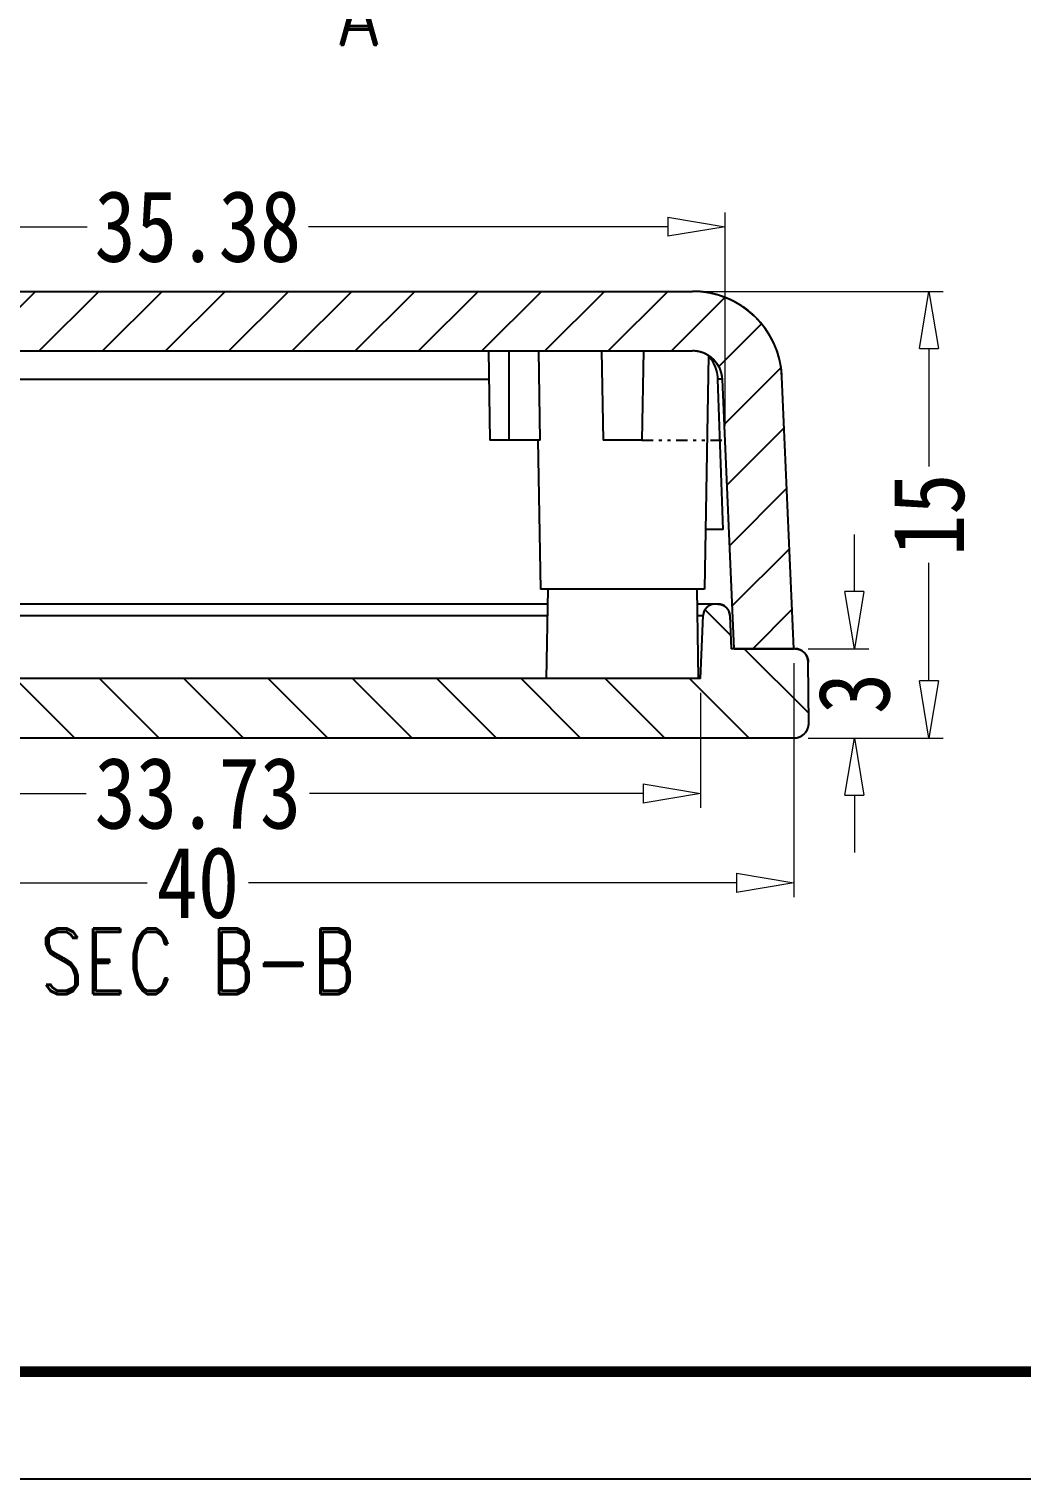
# Model space of a CAD drawing. Header units: millimetres. Extents: x 1055 to 1788, y -1993 to 204.
# Drawn here: x 1116.24 to 1149.56, y 58.96 to 107.65 of the extents above; entities that cross this region are included whole.
import ezdxf
from ezdxf.enums import TextEntityAlignment as Align

# ---------------------------------------------------------------- set-up
doc = ezdxf.new("R2010")
doc.units = ezdxf.units.MM
doc.linetypes.add('DIVIDE', pattern=[31.75, 12.7, -6.35, 0, -6.35, 0, -6.35])
doc.layers.add('dim', color=3, linetype='Continuous', lineweight=9)
doc.layers.add('hatch', color=56, linetype='Continuous', lineweight=9)
doc.layers.add('from', color=7, linetype='Continuous')
doc.styles.add('FFS', font='SIMFANG.TTF', dxfattribs={"width": 0.85})
doc.styles.add('LongTou', font='romand.shx', dxfattribs={"width": 0.8, "bigfont": 'whgdtxt.shx'})
doc.dimstyles.new('YanXiu', dxfattribs={"dimtxt": 2.5, "dimasz": 2.2, "dimexe": 1, "dimexo": 0.6, "dimgap": 0.66, "dimtad": 0, "dimzin": 9, "dimdsep": 46, "dimtxsty": 'FFS', "dimblk": 'CLOSEDBLANK', "dimcen": 0, "dimclrd": 256, "dimclre": 131, "dimclrt": 42, "dimazin": 0, "dimtfac": 1, "dimtofl": 0, "dimtmove": 0, "dimatfit": 3, "dimldrblk": 'CLOSEDBLANK', "dimfxl": 1, "dimlwd": 5, "dimlwe": 5, "dimarcsym": 0})

# ---------------------------------------------------------------- blocks, each defined once
blk = doc.blocks.new('_ClosedBlank')
at = {"color": 0, "linetype": 'ByBlock', "lineweight": -2}
for p, q in [((-1, 0.167), (0, 0)), ((-1, 0.167), (-1, -0.167)), ((0, 0), (-1, -0.167))]:
    blk.add_line(p, q, dxfattribs=at)
blk = doc.blocks.new('*D89')
at = {"layer": 'Defpoints', "color": 0}
for p in [(1141.901, 86.843, 0), (1143.932, 86.843), (1141.901, 83.843)]:
    blk.add_point(p, dxfattribs=at)
at = {"layer": 'dim', "lineweight": 5}
for p, q in [((1143.932, 88.763), (1143.932, 90.683)), ((1143.932, 81.923), (1143.932, 80.003))]:
    blk.add_line(p, q, dxfattribs=at)
at = {"layer": 'dim', "color": 131, "lineweight": 5}
for p, q in [((1142.38, 86.843), (1144.412, 86.843)), ((1142.38, 83.843), (1144.412, 83.843))]:
    blk.add_line(p, q, dxfattribs=at)
at = {"layer": 'dim', "lineweight": 5, "xscale": 1.92, "yscale": 1.92, "zscale": 1.92}
for p, rotation in [((1143.932, 86.843), 270), ((1143.932, 83.843), 90)]:
    blk.add_blockref('_ClosedBlank', p, dxfattribs=dict(at, rotation=rotation))
at = {"layer": 'dim', "color": 42, "insert": (1143.932, 85.343), "char_height": 2.4, "attachment_point": 5, "rotation": 90, "style": 'FFS'}
blk.add_mtext('3', dxfattribs=at)
blk = doc.blocks.new('*D90')
at = {"layer": 'Defpoints', "color": 0}
for p in [(1138.287, 98.843, 0), (1146.432, 98.843), (1141.901, 83.843)]:
    blk.add_point(p, dxfattribs=at)
at = {"layer": 'dim', "color": 131, "lineweight": 5}
for p, q in [((1138.766, 98.843), (1146.912, 98.843)), ((1142.38, 83.843), (1146.912, 83.843))]:
    blk.add_line(p, q, dxfattribs=at)
at = {"layer": 'dim', "lineweight": 5}
for p, q in [((1146.432, 96.923), (1146.432, 92.959)), ((1146.432, 85.763), (1146.432, 89.728))]:
    blk.add_line(p, q, dxfattribs=at)
at = {"layer": 'dim', "lineweight": 5, "xscale": 1.92, "yscale": 1.92, "zscale": 1.92}
for p, rotation in [((1146.432, 98.843), 90), ((1146.432, 83.843), 270)]:
    blk.add_blockref('_ClosedBlank', p, dxfattribs=dict(at, rotation=rotation))
at = {"layer": 'dim', "color": 42, "insert": (1146.432, 91.343), "char_height": 2.4, "attachment_point": 5, "rotation": 90, "style": 'FFS'}
blk.add_mtext('15', dxfattribs=at)
blk = doc.blocks.new('*D92')
at = {"layer": 'Defpoints', "color": 0}
for p in [(1139.593, 101.015), (1104.208, 93.843, 0), (1139.593, 93.843, 0)]:
    blk.add_point(p, dxfattribs=at)
at = {"layer": 'dim', "color": 131, "lineweight": 5}
for p, q in [((1104.208, 94.323), (1104.208, 101.495)), ((1139.593, 94.323), (1139.593, 101.495))]:
    blk.add_line(p, q, dxfattribs=at)
at = {"layer": 'dim', "lineweight": 5}
for p, q in [((1106.128, 101.015), (1118.19, 101.015)), ((1137.673, 101.015), (1125.611, 101.015))]:
    blk.add_line(p, q, dxfattribs=at)
at = {"layer": 'dim', "lineweight": 5, "xscale": 1.92, "yscale": 1.92, "zscale": 1.92, "rotation": 180}
blk.add_blockref('_ClosedBlank', (1104.208, 101.015), dxfattribs=at)
at = {"layer": 'dim', "lineweight": 5, "xscale": 1.92, "yscale": 1.92, "zscale": 1.92}
blk.add_blockref('_ClosedBlank', (1139.593, 101.015), dxfattribs=at)
at = {"layer": 'dim', "color": 42, "insert": (1121.901, 101.015), "char_height": 2.4, "attachment_point": 5, "style": 'FFS'}
blk.add_mtext('35.38', dxfattribs=at)
blk = doc.blocks.new('*D93')
at = {"layer": 'Defpoints', "color": 0}
for p in [(1105.036, 85.843, 0), (1138.766, 85.843, 0), (1138.766, 81.982)]:
    blk.add_point(p, dxfattribs=at)
at = {"layer": 'dim', "color": 131, "lineweight": 5}
for p, q in [((1105.036, 85.363), (1105.036, 81.502)), ((1138.766, 85.363), (1138.766, 81.502))]:
    blk.add_line(p, q, dxfattribs=at)
at = {"layer": 'dim', "lineweight": 5}
for p, q in [((1106.956, 81.982), (1118.157, 81.982)), ((1136.846, 81.982), (1125.644, 81.982))]:
    blk.add_line(p, q, dxfattribs=at)
at = {"layer": 'dim', "lineweight": 5, "xscale": 1.92, "yscale": 1.92, "zscale": 1.92, "rotation": 180}
blk.add_blockref('_ClosedBlank', (1105.036, 81.982), dxfattribs=at)
at = {"layer": 'dim', "lineweight": 5, "xscale": 1.92, "yscale": 1.92, "zscale": 1.92}
blk.add_blockref('_ClosedBlank', (1138.766, 81.982), dxfattribs=at)
at = {"layer": 'dim', "color": 42, "insert": (1121.901, 81.982), "char_height": 2.4, "attachment_point": 5, "style": 'FFS'}
blk.add_mtext('33.73', dxfattribs=at)
blk = doc.blocks.new('*D94')
at = {"layer": 'Defpoints', "color": 0}
for p in [(1101.901, 86.843, 0), (1141.901, 86.843, 0), (1141.901, 78.982)]:
    blk.add_point(p, dxfattribs=at)
at = {"layer": 'dim', "color": 131, "lineweight": 5}
for p, q in [((1101.901, 86.363), (1101.901, 78.502)), ((1141.901, 86.363), (1141.901, 78.502))]:
    blk.add_line(p, q, dxfattribs=at)
at = {"layer": 'dim', "lineweight": 5}
for p, q in [((1103.821, 78.982), (1120.197, 78.982)), ((1139.981, 78.982), (1123.604, 78.982))]:
    blk.add_line(p, q, dxfattribs=at)
at = {"layer": 'dim', "lineweight": 5, "xscale": 1.92, "yscale": 1.92, "zscale": 1.92, "rotation": 180}
blk.add_blockref('_ClosedBlank', (1101.901, 78.982), dxfattribs=at)
at = {"layer": 'dim', "lineweight": 5, "xscale": 1.92, "yscale": 1.92, "zscale": 1.92}
blk.add_blockref('_ClosedBlank', (1141.901, 78.982), dxfattribs=at)
at = {"layer": 'dim', "color": 42, "insert": (1121.901, 78.982), "char_height": 2.4, "attachment_point": 5, "style": 'FFS'}
blk.add_mtext('40', dxfattribs=at)

msp = doc.modelspace()

# ---------------------------------------------------------------- hatches: boundary and pattern name
at = {"linetype": 'Continuous'}
h = msp.add_hatch(dxfattribs=at)
h.set_pattern_fill('DEFAULT__3', color=40, scale=1.5, angle=225, style=0, pattern_type=0)
h.set_pattern_definition([(225, (1558.6276, -311.757), (1.06066, -1.06066), [])])
edge = h.paths.add_edge_path()
edge.add_line((1139.899, 86.843), (1141.901, 86.843))
edge.add_line((1139.899, 86.843), (1139.504, 95.887))
edge.add_spline(control_points=[(1139.504, 95.887), (1139.479, 96.452), (1139.071, 96.843), (1138.505, 96.843)], knot_values=[0, 0, 0, 0, 1, 1, 1, 1], weights=[1, 0.814909, 0.814909, 1], degree=3, periodic=0)
edge.add_line((1105.296, 96.843), (1138.505, 96.843))
edge.add_spline(control_points=[(1104.297, 95.887), (1104.322, 96.452), (1104.731, 96.843), (1105.296, 96.843)], knot_values=[0, 0, 0, 0, 1, 1, 1, 1], weights=[1, 0.814909, 0.814909, 1], degree=3, periodic=0)
edge.add_line((1103.903, 86.843), (1104.297, 95.887))
edge.add_line((1101.901, 86.843), (1103.903, 86.843))
edge.add_line((1101.901, 86.843), (1102.299, 95.974))
edge.add_spline(control_points=[(1102.299, 95.974), (1102.373, 97.669), (1103.599, 98.843), (1105.296, 98.843)], knot_values=[0, 0, 0, 0, 1, 1, 1, 1], weights=[1, 0.814909, 0.814909, 1], degree=3, periodic=0)
edge.add_line((1105.296, 98.843), (1138.505, 98.843))
edge.add_spline(control_points=[(1141.502, 95.974), (1141.428, 97.669), (1140.202, 98.843), (1138.505, 98.843)], knot_values=[0, 0, 0, 0, 1, 1, 1, 1], weights=[1, 0.814909, 0.814909, 1], degree=3, periodic=0)
edge.add_line((1141.901, 86.843), (1141.502, 95.974))
h = msp.add_hatch(dxfattribs=at)
h.set_pattern_fill('DEFAULT__4', color=40, scale=2, angle=135, style=0, pattern_type=0)
h.set_pattern_definition([(135, (1558.6276, -311.757), (-1.4142136, -1.4142136), [])])
edge = h.paths.add_edge_path()
edge.add_line((1141.933, 86.843), (1139.799, 86.843))
edge.add_spline(control_points=[(1141.933, 86.843), (1142.195, 86.843), (1142.38, 86.659), (1142.383, 86.397)], knot_values=[0, 0, 0, 0, 1, 1, 1, 1], weights=[1, 0.80679, 0.80679, 1], degree=3, periodic=0)
edge.add_line((1142.401, 84.347), (1142.383, 86.397))
edge.add_spline(control_points=[(1141.901, 83.843), (1142.196, 83.843), (1142.403, 84.053), (1142.401, 84.347)], knot_values=[0, 0, 0, 0, 1, 1, 1, 1], weights=[1, 0.802676, 0.802676, 1], degree=3, periodic=0)
edge.add_line((1141.901, 83.843), (1101.901, 83.843))
edge.add_spline(control_points=[(1101.901, 83.843), (1101.606, 83.843), (1101.398, 84.053), (1101.401, 84.347)], knot_values=[0, 0, 0, 0, 1, 1, 1, 1], weights=[1, 0.802676, 0.802676, 1], degree=3, periodic=0)
edge.add_line((1101.401, 84.347), (1101.419, 86.397))
edge.add_spline(control_points=[(1101.869, 86.843), (1101.607, 86.843), (1101.421, 86.659), (1101.419, 86.397)], knot_values=[0, 0, 0, 0, 1, 1, 1, 1], weights=[1, 0.80679, 0.80679, 1], degree=3, periodic=0)
edge.add_line((1104.003, 86.843), (1101.869, 86.843))
edge.add_line((1104.051, 87.961), (1104.003, 86.843))
edge.add_spline(control_points=[(1104.451, 88.343), (1104.225, 88.343), (1104.061, 88.187), (1104.051, 87.961)], knot_values=[0, 0, 0, 0, 1, 1, 1, 1], weights=[1, 0.814909, 0.814909, 1], degree=3, periodic=0)
edge.add_line((1104.543, 88.343), (1104.451, 88.343))
edge.add_spline(control_points=[(1104.543, 88.343), (1104.77, 88.343), (1104.933, 88.187), (1104.943, 87.961)], knot_values=[0, 0, 0, 0, 1, 1, 1, 1], weights=[1, 0.814909, 0.814909, 1], degree=3, periodic=0)
edge.add_line((1105.036, 85.843), (1104.943, 87.961))
edge.add_line((1138.766, 85.843), (1105.036, 85.843))
edge.add_line((1138.766, 85.843), (1138.858, 87.961))
edge.add_spline(control_points=[(1139.258, 88.343), (1139.032, 88.343), (1138.868, 88.187), (1138.858, 87.961)], knot_values=[0, 0, 0, 0, 1, 1, 1, 1], weights=[1, 0.814909, 0.814909, 1], degree=3, periodic=0)
edge.add_line((1139.35, 88.343), (1139.258, 88.343))
edge.add_spline(control_points=[(1139.35, 88.343), (1139.577, 88.343), (1139.74, 88.187), (1139.75, 87.961)], knot_values=[0, 0, 0, 0, 1, 1, 1, 1], weights=[1, 0.814909, 0.814909, 1], degree=3, periodic=0)
edge.add_line((1139.75, 87.961), (1139.799, 86.843))

# ---------------------------------------------------------------- linework, layer by layer
at = {"color": 7, "linetype": 'Continuous'}
for p, q in [((1105.296, 98.843, 0), (1138.505, 98.843, 0)), ((1105.296, 98.843, 0), (1138.505, 98.843, 0)), ((1105.296, 96.843, 0), (1138.505, 96.843, 0)), ((1105.296, 96.843, 0), (1138.505, 96.843, 0)), ((1131.651, 96.843, 0), (1131.703, 93.843, 0)), ((1132.353, 93.843, 0), (1132.353, 96.843, 0)), ((1133.389, 93.843, 0), (1133.348, 96.843, 0)), ((1135.448, 96.843, 0), (1135.501, 93.843, 0)), ((1136.853, 96.843, 0), (1136.801, 93.843, 0)), ((1139.038, 96.69, 0), (1138.901, 88.843, 0)), ((1141.901, 86.843, 0), (1141.502, 95.974, 0)), ((1141.901, 86.843, 0), (1141.502, 95.974, 0)), ((1131.667, 95.887, 0), (1109.686, 95.887, 0)), ((1139.35, 95.901, 0), (1139.35, 95.881, 0)), ((1139.899, 86.843, 0), (1139.504, 95.887, 0)), ((1139.899, 86.843, 0), (1139.504, 95.887, 0)), ((1133.389, 93.843, 0), (1131.703, 93.843, 0)), ((1133.313, 93.843, 0), (1133.401, 88.843, 0)), ((1136.801, 93.843, 0), (1135.501, 93.843, 0)), ((1139.527, 90.843, 0), (1138.936, 90.843, 0)), ((1138.9, 88.843, 0), (1133.401, 88.843, 0)), ((1133.598, 85.843, 0), (1133.651, 88.843, 0)), ((1138.703, 85.843, 0), (1138.651, 88.843, 0)), ((1133.642, 88.343, 0), (1104.451, 88.343, 0)), ((1139.169, 88.343, 0), (1138.659, 88.343, 0)), ((1139.35, 88.343, 0), (1139.258, 88.343, 0)), ((1139.35, 88.343, 0), (1139.258, 88.343, 0)), ((1104.943, 87.961, 0), (1133.635, 87.961, 0)), ((1138.666, 87.961, 0), (1138.858, 87.961, 0)), ((1138.766, 85.843, 0), (1138.858, 87.961, 0)), ((1138.766, 85.843, 0), (1138.858, 87.961, 0)), ((1139.75, 87.961, 0), (1139.799, 86.843, 0)), ((1139.75, 87.961, 0), (1139.799, 86.843, 0)), ((1141.933, 86.843, 0), (1139.799, 86.843, 0)), ((1141.933, 86.843, 0), (1139.799, 86.843, 0)), ((1139.899, 86.843, 0), (1141.901, 86.843, 0)), ((1142.401, 84.347, 0), (1142.383, 86.397, 0)), ((1142.401, 84.347, 0), (1142.383, 86.397, 0)), ((1138.766, 85.843, 0), (1105.036, 85.843, 0)), ((1138.766, 85.843, 0), (1105.036, 85.843, 0)), ((1141.901, 83.843, 0), (1101.901, 83.843, 0)), ((1141.901, 83.843, 0), (1101.901, 83.843, 0))]:
    msp.add_line(p, q, dxfattribs=at)
at = {"color": 2, "linetype": 'DIVIDE', "ltscale": 0.03}
msp.add_line((1136.801, 93.843), (1139.593, 93.843), dxfattribs=at)
at = {"color": 7, "linetype": 'Continuous'}
for centre, radius, start, end in [((1138.505, 95.843, 0), 3, 2.5, 90), ((1138.505, 95.843, 0), 1, 2.5, 90), ((1139.258, 87.943, 0), 0.4, 90, 177.5), ((1139.35, 87.943, 0), 0.4, 2.5, 90), ((1141.933, 86.393, 0), 0.45, 0.5, 90), ((1141.901, 84.343, 0), 0.5, 270, 0.5)]:
    msp.add_arc(centre, radius, start, end, dxfattribs=at)
msp.add_ellipse((1139.211, 68.198, 0), major_axis=(-2.692, 85.935), ratio=0.012354, start_param=-1.304521, end_param=-1.243193, dxfattribs=at)
for points, start_tangent, end_tangent in [([(1141.502, 95.974, 0), (1141.5, 96.006, 0), (1141.498, 96.039, 0), (1141.496, 96.072, 0), (1141.493, 96.104, 0), (1141.49, 96.137, 0), (1141.487, 96.17, 0), (1141.483, 96.203, 0), (1141.479, 96.237, 0), (1141.474, 96.27, 0), (1141.469, 96.303, 0), (1141.464, 96.337, 0), (1141.458, 96.37, 0), (1141.452, 96.404, 0), (1141.445, 96.437, 0), (1141.438, 96.471, 0), (1141.431, 96.504, 0), (1141.423, 96.538, 0), (1141.415, 96.572, 0), (1141.406, 96.605, 0), (1141.397, 96.639, 0), (1141.388, 96.673, 0), (1141.378, 96.707, 0), (1141.368, 96.74, 0), (1141.357, 96.774, 0), (1141.346, 96.808, 0), (1141.334, 96.841, 0), (1141.322, 96.875, 0), (1141.309, 96.908, 0), (1141.296, 96.942, 0), (1141.283, 96.975, 0), (1141.269, 97.008, 0), (1141.255, 97.042, 0), (1141.24, 97.075, 0), (1141.225, 97.108, 0), (1141.21, 97.141, 0), (1141.194, 97.173, 0), (1141.177, 97.206, 0), (1141.16, 97.239, 0), (1141.143, 97.271, 0), (1141.126, 97.303, 0), (1141.107, 97.335, 0), (1141.089, 97.367, 0), (1141.07, 97.399, 0), (1141.05, 97.431, 0), (1141.031, 97.462, 0), (1141.01, 97.493, 0), (1140.99, 97.524, 0), (1140.969, 97.555, 0), (1140.947, 97.585, 0), (1140.925, 97.615, 0), (1140.903, 97.645, 0), (1140.88, 97.675, 0), (1140.857, 97.705, 0), (1140.834, 97.734, 0), (1140.81, 97.763, 0), (1140.786, 97.792, 0), (1140.761, 97.82, 0), (1140.736, 97.848, 0), (1140.711, 97.876, 0), (1140.685, 97.903, 0), (1140.659, 97.931, 0), (1140.633, 97.957, 0), (1140.606, 97.984, 0), (1140.579, 98.01, 0), (1140.552, 98.036, 0), (1140.524, 98.062, 0), (1140.496, 98.087, 0), (1140.468, 98.112, 0), (1140.439, 98.136, 0), (1140.411, 98.16, 0), (1140.381, 98.184, 0), (1140.352, 98.207, 0), (1140.322, 98.23, 0), (1140.292, 98.252, 0), (1140.262, 98.275, 0), (1140.232, 98.296, 0), (1140.201, 98.318, 0), (1140.17, 98.339, 0), (1140.139, 98.359, 0), (1140.107, 98.379, 0), (1140.076, 98.399, 0), (1140.044, 98.418, 0), (1140.012, 98.437, 0), (1139.98, 98.456, 0), (1139.947, 98.474, 0), (1139.915, 98.491, 0), (1139.882, 98.508, 0), (1139.849, 98.525, 0), (1139.816, 98.541, 0), (1139.783, 98.557, 0), (1139.75, 98.572, 0), (1139.717, 98.587, 0), (1139.683, 98.602, 0), (1139.65, 98.616, 0), (1139.616, 98.63, 0), (1139.582, 98.643, 0), (1139.548, 98.656, 0), (1139.515, 98.668, 0), (1139.481, 98.68, 0), (1139.447, 98.691, 0), (1139.413, 98.702, 0), (1139.379, 98.713, 0), (1139.345, 98.723, 0), (1139.31, 98.733, 0), (1139.276, 98.742, 0), (1139.242, 98.751, 0), (1139.208, 98.76, 0), (1139.174, 98.768, 0), (1139.14, 98.775, 0), (1139.106, 98.782, 0), (1139.072, 98.789, 0), (1139.038, 98.795, 0), (1139.004, 98.801, 0), (1138.97, 98.807, 0), (1138.936, 98.812, 0), (1138.902, 98.817, 0), (1138.869, 98.821, 0), (1138.835, 98.825, 0), (1138.802, 98.828, 0), (1138.768, 98.832, 0), (1138.735, 98.834, 0), (1138.702, 98.837, 0), (1138.669, 98.839, 0), (1138.636, 98.84, 0), (1138.603, 98.842, 0), (1138.57, 98.842, 0), (1138.537, 98.843, 0), (1138.505, 98.843, 0)], (-0.043619, 0.999048), (-1, 0)), ([(1139.504, 95.887, 0), (1139.503, 95.898, 0), (1139.503, 95.908, 0), (1139.502, 95.919, 0), (1139.501, 95.93, 0), (1139.5, 95.941, 0), (1139.499, 95.952, 0), (1139.498, 95.963, 0), (1139.496, 95.974, 0), (1139.495, 95.985, 0), (1139.493, 95.996, 0), (1139.491, 96.008, 0), (1139.489, 96.019, 0), (1139.487, 96.03, 0), (1139.485, 96.041, 0), (1139.483, 96.052, 0), (1139.48, 96.064, 0), (1139.478, 96.075, 0), (1139.475, 96.086, 0), (1139.472, 96.097, 0), (1139.469, 96.108, 0), (1139.466, 96.12, 0), (1139.463, 96.131, 0), (1139.459, 96.142, 0), (1139.455, 96.153, 0), (1139.452, 96.165, 0), (1139.448, 96.176, 0), (1139.444, 96.187, 0), (1139.44, 96.198, 0), (1139.435, 96.209, 0), (1139.431, 96.22, 0), (1139.426, 96.232, 0), (1139.422, 96.243, 0), (1139.417, 96.254, 0), (1139.412, 96.265, 0), (1139.406, 96.276, 0), (1139.401, 96.287, 0), (1139.396, 96.297, 0), (1139.39, 96.308, 0), (1139.384, 96.319, 0), (1139.378, 96.33, 0), (1139.372, 96.341, 0), (1139.366, 96.351, 0), (1139.36, 96.362, 0), (1139.353, 96.372, 0), (1139.347, 96.383, 0), (1139.34, 96.393, 0), (1139.333, 96.403, 0), (1139.326, 96.414, 0), (1139.319, 96.424, 0), (1139.312, 96.434, 0), (1139.304, 96.444, 0), (1139.297, 96.454, 0), (1139.289, 96.464, 0), (1139.281, 96.473, 0), (1139.273, 96.483, 0), (1139.265, 96.493, 0), (1139.257, 96.502, 0), (1139.249, 96.511, 0), (1139.24, 96.521, 0), (1139.232, 96.53, 0), (1139.223, 96.539, 0), (1139.214, 96.548, 0), (1139.205, 96.557, 0), (1139.196, 96.565, 0), (1139.187, 96.574, 0), (1139.178, 96.583, 0), (1139.169, 96.591, 0), (1139.159, 96.599, 0), (1139.15, 96.607, 0), (1139.14, 96.615, 0), (1139.13, 96.623, 0), (1139.121, 96.631, 0), (1139.111, 96.639, 0), (1139.101, 96.646, 0), (1139.091, 96.654, 0), (1139.08, 96.661, 0), (1139.07, 96.668, 0), (1139.06, 96.675, 0), (1139.049, 96.682, 0), (1139.039, 96.688, 0), (1139.028, 96.695, 0), (1139.018, 96.701, 0), (1139.007, 96.708, 0), (1138.996, 96.714, 0), (1138.986, 96.72, 0), (1138.975, 96.726, 0), (1138.964, 96.731, 0), (1138.953, 96.737, 0), (1138.942, 96.742, 0), (1138.931, 96.748, 0), (1138.92, 96.753, 0), (1138.909, 96.758, 0), (1138.898, 96.763, 0), (1138.886, 96.767, 0), (1138.875, 96.772, 0), (1138.864, 96.776, 0), (1138.853, 96.781, 0), (1138.841, 96.785, 0), (1138.83, 96.789, 0), (1138.819, 96.793, 0), (1138.807, 96.796, 0), (1138.796, 96.8, 0), (1138.785, 96.803, 0), (1138.773, 96.806, 0), (1138.762, 96.809, 0), (1138.751, 96.812, 0), (1138.739, 96.815, 0), (1138.728, 96.818, 0), (1138.717, 96.82, 0), (1138.705, 96.823, 0), (1138.694, 96.825, 0), (1138.683, 96.827, 0), (1138.671, 96.829, 0), (1138.66, 96.831, 0), (1138.649, 96.833, 0), (1138.637, 96.834, 0), (1138.626, 96.836, 0), (1138.615, 96.837, 0), (1138.604, 96.838, 0), (1138.593, 96.839, 0), (1138.582, 96.84, 0), (1138.57, 96.841, 0), (1138.559, 96.842, 0), (1138.548, 96.842, 0), (1138.537, 96.843, 0), (1138.527, 96.843, 0), (1138.516, 96.843, 0), (1138.505, 96.843, 0)], (-0.043619, 0.999048), (-1, 0)), ([(1139.35, 95.901, 0), (1139.306, 96.193, 0), (1139.199, 96.453, 0), (1139.043, 96.65, 0)], (-0.035507, 0.999369), (-0.733858, 0.679303)), ([(1139.504, 95.887, 0), (1139.486, 95.893, 0), (1139.434, 95.898, 0), (1139.35, 95.901, 0)], (-0.047061, 0.998892), (-0.99955, 0.03)), ([(1139.258, 88.343, 0), (1139.253, 88.343, 0), (1139.249, 88.343, 0), (1139.245, 88.343, 0), (1139.24, 88.343, 0), (1139.236, 88.343, 0), (1139.232, 88.342, 0), (1139.227, 88.342, 0), (1139.223, 88.342, 0), (1139.218, 88.341, 0), (1139.214, 88.341, 0), (1139.209, 88.34, 0), (1139.205, 88.34, 0), (1139.2, 88.339, 0), (1139.196, 88.338, 0), (1139.191, 88.338, 0), (1139.187, 88.337, 0), (1139.182, 88.336, 0), (1139.178, 88.335, 0), (1139.173, 88.334, 0), (1139.169, 88.333, 0), (1139.164, 88.332, 0), (1139.16, 88.331, 0), (1139.155, 88.33, 0), (1139.15, 88.328, 0), (1139.146, 88.327, 0), (1139.141, 88.326, 0), (1139.137, 88.324, 0), (1139.132, 88.323, 0), (1139.128, 88.321, 0), (1139.123, 88.32, 0), (1139.119, 88.318, 0), (1139.114, 88.316, 0), (1139.11, 88.315, 0), (1139.105, 88.313, 0), (1139.101, 88.311, 0), (1139.096, 88.309, 0), (1139.092, 88.307, 0), (1139.087, 88.305, 0), (1139.083, 88.303, 0), (1139.079, 88.301, 0), (1139.074, 88.298, 0), (1139.07, 88.296, 0), (1139.065, 88.294, 0), (1139.061, 88.291, 0), (1139.057, 88.289, 0), (1139.053, 88.286, 0), (1139.048, 88.284, 0), (1139.044, 88.281, 0), (1139.04, 88.279, 0), (1139.036, 88.276, 0), (1139.032, 88.273, 0), (1139.028, 88.27, 0), (1139.024, 88.267, 0), (1139.019, 88.264, 0), (1139.015, 88.261, 0), (1139.012, 88.258, 0), (1139.008, 88.255, 0), (1139.004, 88.252, 0), (1139, 88.249, 0), (1138.996, 88.246, 0), (1138.992, 88.242, 0), (1138.989, 88.239, 0), (1138.985, 88.235, 0), (1138.981, 88.232, 0), (1138.978, 88.229, 0), (1138.974, 88.225, 0), (1138.971, 88.221, 0), (1138.967, 88.218, 0), (1138.964, 88.214, 0), (1138.96, 88.21, 0), (1138.957, 88.207, 0), (1138.954, 88.203, 0), (1138.95, 88.199, 0), (1138.947, 88.195, 0), (1138.944, 88.191, 0), (1138.941, 88.187, 0), (1138.938, 88.183, 0), (1138.935, 88.179, 0), (1138.932, 88.175, 0), (1138.929, 88.171, 0), (1138.926, 88.167, 0), (1138.924, 88.163, 0), (1138.921, 88.159, 0), (1138.918, 88.155, 0), (1138.916, 88.151, 0), (1138.913, 88.146, 0), (1138.911, 88.142, 0), (1138.908, 88.138, 0), (1138.906, 88.133, 0), (1138.904, 88.129, 0), (1138.901, 88.125, 0), (1138.899, 88.12, 0), (1138.897, 88.116, 0), (1138.895, 88.112, 0), (1138.893, 88.107, 0), (1138.891, 88.103, 0), (1138.889, 88.098, 0), (1138.887, 88.094, 0), (1138.886, 88.09, 0), (1138.884, 88.085, 0), (1138.882, 88.081, 0), (1138.881, 88.076, 0), (1138.879, 88.072, 0), (1138.878, 88.067, 0), (1138.876, 88.063, 0), (1138.875, 88.058, 0), (1138.873, 88.054, 0), (1138.872, 88.049, 0), (1138.871, 88.045, 0), (1138.87, 88.04, 0), (1138.869, 88.036, 0), (1138.868, 88.031, 0), (1138.867, 88.027, 0), (1138.866, 88.022, 0), (1138.865, 88.018, 0), (1138.864, 88.013, 0), (1138.863, 88.009, 0), (1138.863, 88.004, 0), (1138.862, 88, 0), (1138.861, 87.996, 0), (1138.861, 87.991, 0), (1138.86, 87.987, 0), (1138.86, 87.982, 0), (1138.859, 87.978, 0), (1138.859, 87.974, 0), (1138.859, 87.969, 0), (1138.858, 87.965, 0), (1138.858, 87.961, 0)], (-1, 0), (-0.043619, -0.999048)), ([(1139.35, 88.343, 0), (1139.355, 88.343, 0), (1139.359, 88.343, 0), (1139.363, 88.343, 0), (1139.368, 88.343, 0), (1139.372, 88.343, 0), (1139.376, 88.342, 0), (1139.381, 88.342, 0), (1139.385, 88.342, 0), (1139.39, 88.341, 0), (1139.394, 88.341, 0), (1139.399, 88.34, 0), (1139.403, 88.34, 0), (1139.408, 88.339, 0), (1139.412, 88.338, 0), (1139.417, 88.338, 0), (1139.421, 88.337, 0), (1139.426, 88.336, 0), (1139.43, 88.335, 0), (1139.435, 88.334, 0), (1139.439, 88.333, 0), (1139.444, 88.332, 0), (1139.449, 88.331, 0), (1139.453, 88.33, 0), (1139.458, 88.328, 0), (1139.462, 88.327, 0), (1139.467, 88.326, 0), (1139.471, 88.324, 0), (1139.476, 88.323, 0), (1139.48, 88.321, 0), (1139.485, 88.32, 0), (1139.489, 88.318, 0), (1139.494, 88.316, 0), (1139.498, 88.315, 0), (1139.503, 88.313, 0), (1139.507, 88.311, 0), (1139.512, 88.309, 0), (1139.516, 88.307, 0), (1139.521, 88.305, 0), (1139.525, 88.303, 0), (1139.53, 88.301, 0), (1139.534, 88.298, 0), (1139.538, 88.296, 0), (1139.543, 88.294, 0), (1139.547, 88.291, 0), (1139.551, 88.289, 0), (1139.555, 88.286, 0), (1139.56, 88.284, 0), (1139.564, 88.281, 0), (1139.568, 88.279, 0), (1139.572, 88.276, 0), (1139.576, 88.273, 0), (1139.58, 88.27, 0), (1139.585, 88.267, 0), (1139.589, 88.264, 0), (1139.593, 88.261, 0), (1139.597, 88.258, 0), (1139.6, 88.255, 0), (1139.604, 88.252, 0), (1139.608, 88.249, 0), (1139.612, 88.246, 0), (1139.616, 88.242, 0), (1139.62, 88.239, 0), (1139.623, 88.235, 0), (1139.627, 88.232, 0), (1139.63, 88.229, 0), (1139.634, 88.225, 0), (1139.638, 88.221, 0), (1139.641, 88.218, 0), (1139.644, 88.214, 0), (1139.648, 88.21, 0), (1139.651, 88.207, 0), (1139.654, 88.203, 0), (1139.658, 88.199, 0), (1139.661, 88.195, 0), (1139.664, 88.191, 0), (1139.667, 88.187, 0), (1139.67, 88.183, 0), (1139.673, 88.179, 0), (1139.676, 88.175, 0), (1139.679, 88.171, 0), (1139.682, 88.167, 0), (1139.684, 88.163, 0), (1139.687, 88.159, 0), (1139.69, 88.155, 0), (1139.692, 88.151, 0), (1139.695, 88.146, 0), (1139.697, 88.142, 0), (1139.7, 88.138, 0), (1139.702, 88.133, 0), (1139.704, 88.129, 0), (1139.707, 88.125, 0), (1139.709, 88.12, 0), (1139.711, 88.116, 0), (1139.713, 88.112, 0), (1139.715, 88.107, 0), (1139.717, 88.103, 0), (1139.719, 88.098, 0), (1139.721, 88.094, 0), (1139.722, 88.09, 0), (1139.724, 88.085, 0), (1139.726, 88.081, 0), (1139.727, 88.076, 0), (1139.729, 88.072, 0), (1139.731, 88.067, 0), (1139.732, 88.063, 0), (1139.733, 88.058, 0), (1139.735, 88.054, 0), (1139.736, 88.049, 0), (1139.737, 88.045, 0), (1139.738, 88.04, 0), (1139.739, 88.036, 0), (1139.74, 88.031, 0), (1139.741, 88.027, 0), (1139.742, 88.022, 0), (1139.743, 88.018, 0), (1139.744, 88.013, 0), (1139.745, 88.009, 0), (1139.746, 88.004, 0), (1139.746, 88, 0), (1139.747, 87.996, 0), (1139.747, 87.991, 0), (1139.748, 87.987, 0), (1139.748, 87.982, 0), (1139.749, 87.978, 0), (1139.749, 87.974, 0), (1139.749, 87.969, 0), (1139.75, 87.965, 0), (1139.75, 87.961, 0)], (1, 0), (0.043619, -0.999048)), ([(1141.933, 86.843, 0), (1141.938, 86.843, 0), (1141.943, 86.843, 0), (1141.948, 86.843, 0), (1141.953, 86.843, 0), (1141.958, 86.842, 0), (1141.963, 86.842, 0), (1141.968, 86.842, 0), (1141.973, 86.841, 0), (1141.978, 86.841, 0), (1141.983, 86.84, 0), (1141.988, 86.84, 0), (1141.994, 86.839, 0), (1141.999, 86.838, 0), (1142.004, 86.837, 0), (1142.009, 86.837, 0), (1142.014, 86.836, 0), (1142.019, 86.835, 0), (1142.025, 86.834, 0), (1142.03, 86.832, 0), (1142.035, 86.831, 0), (1142.04, 86.83, 0), (1142.046, 86.829, 0), (1142.051, 86.827, 0), (1142.056, 86.826, 0), (1142.061, 86.824, 0), (1142.066, 86.823, 0), (1142.072, 86.821, 0), (1142.077, 86.819, 0), (1142.082, 86.818, 0), (1142.087, 86.816, 0), (1142.092, 86.814, 0), (1142.098, 86.812, 0), (1142.103, 86.81, 0), (1142.108, 86.808, 0), (1142.113, 86.805, 0), (1142.118, 86.803, 0), (1142.123, 86.801, 0), (1142.128, 86.798, 0), (1142.133, 86.796, 0), (1142.138, 86.793, 0), (1142.143, 86.791, 0), (1142.148, 86.788, 0), (1142.153, 86.785, 0), (1142.158, 86.782, 0), (1142.163, 86.78, 0), (1142.168, 86.777, 0), (1142.173, 86.774, 0), (1142.178, 86.771, 0), (1142.183, 86.767, 0), (1142.187, 86.764, 0), (1142.192, 86.761, 0), (1142.197, 86.758, 0), (1142.201, 86.754, 0), (1142.206, 86.751, 0), (1142.211, 86.747, 0), (1142.215, 86.744, 0), (1142.22, 86.74, 0), (1142.224, 86.736, 0), (1142.228, 86.732, 0), (1142.233, 86.729, 0), (1142.237, 86.725, 0), (1142.241, 86.721, 0), (1142.245, 86.717, 0), (1142.25, 86.713, 0), (1142.254, 86.709, 0), (1142.258, 86.704, 0), (1142.262, 86.7, 0), (1142.266, 86.696, 0), (1142.269, 86.692, 0), (1142.273, 86.687, 0), (1142.277, 86.683, 0), (1142.281, 86.678, 0), (1142.284, 86.674, 0), (1142.288, 86.669, 0), (1142.291, 86.665, 0), (1142.295, 86.66, 0), (1142.298, 86.656, 0), (1142.302, 86.651, 0), (1142.305, 86.646, 0), (1142.308, 86.641, 0), (1142.311, 86.637, 0), (1142.314, 86.632, 0), (1142.317, 86.627, 0), (1142.32, 86.622, 0), (1142.323, 86.617, 0), (1142.326, 86.612, 0), (1142.329, 86.607, 0), (1142.331, 86.602, 0), (1142.334, 86.597, 0), (1142.336, 86.592, 0), (1142.339, 86.587, 0), (1142.341, 86.582, 0), (1142.344, 86.577, 0), (1142.346, 86.572, 0), (1142.348, 86.567, 0), (1142.35, 86.562, 0), (1142.352, 86.556, 0), (1142.354, 86.551, 0), (1142.356, 86.546, 0), (1142.358, 86.541, 0), (1142.36, 86.536, 0), (1142.361, 86.531, 0), (1142.363, 86.525, 0), (1142.364, 86.52, 0), (1142.366, 86.515, 0), (1142.367, 86.51, 0), (1142.369, 86.504, 0), (1142.37, 86.499, 0), (1142.371, 86.494, 0), (1142.372, 86.489, 0), (1142.374, 86.484, 0), (1142.375, 86.478, 0), (1142.376, 86.473, 0), (1142.376, 86.468, 0), (1142.377, 86.463, 0), (1142.378, 86.458, 0), (1142.379, 86.453, 0), (1142.379, 86.447, 0), (1142.38, 86.442, 0), (1142.381, 86.437, 0), (1142.381, 86.432, 0), (1142.381, 86.427, 0), (1142.382, 86.422, 0), (1142.382, 86.417, 0), (1142.382, 86.412, 0), (1142.383, 86.407, 0), (1142.383, 86.402, 0), (1142.383, 86.397, 0)], (1, 0), (0.008727, -0.999962)), ([(1141.901, 83.843, 0), (1141.906, 83.843, 0), (1141.912, 83.843, 0), (1141.917, 83.843, 0), (1141.923, 83.844, 0), (1141.929, 83.844, 0), (1141.934, 83.844, 0), (1141.94, 83.845, 0), (1141.946, 83.845, 0), (1141.952, 83.846, 0), (1141.957, 83.846, 0), (1141.963, 83.847, 0), (1141.969, 83.848, 0), (1141.975, 83.849, 0), (1141.98, 83.85, 0), (1141.986, 83.85, 0), (1141.992, 83.852, 0), (1141.998, 83.853, 0), (1142.004, 83.854, 0), (1142.01, 83.855, 0), (1142.015, 83.856, 0), (1142.021, 83.858, 0), (1142.027, 83.859, 0), (1142.033, 83.861, 0), (1142.039, 83.863, 0), (1142.045, 83.864, 0), (1142.051, 83.866, 0), (1142.056, 83.868, 0), (1142.062, 83.87, 0), (1142.068, 83.872, 0), (1142.074, 83.874, 0), (1142.08, 83.876, 0), (1142.086, 83.879, 0), (1142.091, 83.881, 0), (1142.097, 83.883, 0), (1142.103, 83.886, 0), (1142.109, 83.888, 0), (1142.114, 83.891, 0), (1142.12, 83.894, 0), (1142.126, 83.897, 0), (1142.131, 83.9, 0), (1142.137, 83.903, 0), (1142.143, 83.906, 0), (1142.148, 83.909, 0), (1142.154, 83.912, 0), (1142.159, 83.915, 0), (1142.165, 83.919, 0), (1142.17, 83.922, 0), (1142.176, 83.925, 0), (1142.181, 83.929, 0), (1142.186, 83.933, 0), (1142.192, 83.936, 0), (1142.197, 83.94, 0), (1142.202, 83.944, 0), (1142.207, 83.948, 0), (1142.212, 83.952, 0), (1142.217, 83.956, 0), (1142.222, 83.96, 0), (1142.227, 83.964, 0), (1142.232, 83.969, 0), (1142.237, 83.973, 0), (1142.242, 83.977, 0), (1142.246, 83.982, 0), (1142.251, 83.987, 0), (1142.256, 83.991, 0), (1142.26, 83.996, 0), (1142.265, 84, 0), (1142.269, 84.005, 0), (1142.274, 84.01, 0), (1142.278, 84.015, 0), (1142.282, 84.02, 0), (1142.286, 84.025, 0), (1142.29, 84.03, 0), (1142.294, 84.035, 0), (1142.298, 84.04, 0), (1142.302, 84.045, 0), (1142.306, 84.051, 0), (1142.31, 84.056, 0), (1142.314, 84.061, 0), (1142.317, 84.066, 0), (1142.321, 84.072, 0), (1142.324, 84.077, 0), (1142.328, 84.083, 0), (1142.331, 84.088, 0), (1142.334, 84.094, 0), (1142.337, 84.099, 0), (1142.34, 84.105, 0), (1142.343, 84.111, 0), (1142.346, 84.116, 0), (1142.349, 84.122, 0), (1142.352, 84.128, 0), (1142.355, 84.133, 0), (1142.357, 84.139, 0), (1142.36, 84.145, 0), (1142.362, 84.151, 0), (1142.365, 84.156, 0), (1142.367, 84.162, 0), (1142.369, 84.168, 0), (1142.371, 84.174, 0), (1142.373, 84.18, 0), (1142.375, 84.186, 0), (1142.377, 84.191, 0), (1142.379, 84.197, 0), (1142.381, 84.203, 0), (1142.382, 84.209, 0), (1142.384, 84.215, 0), (1142.385, 84.221, 0), (1142.387, 84.227, 0), (1142.388, 84.233, 0), (1142.39, 84.238, 0), (1142.391, 84.244, 0), (1142.392, 84.25, 0), (1142.393, 84.256, 0), (1142.394, 84.262, 0), (1142.395, 84.268, 0), (1142.396, 84.273, 0), (1142.397, 84.279, 0), (1142.397, 84.285, 0), (1142.398, 84.291, 0), (1142.399, 84.297, 0), (1142.399, 84.302, 0), (1142.399, 84.308, 0), (1142.4, 84.314, 0), (1142.4, 84.319, 0), (1142.4, 84.325, 0), (1142.401, 84.331, 0), (1142.401, 84.336, 0), (1142.401, 84.342, 0), (1142.401, 84.347, 0)], (1, 0), (-0.008727, 0.999962))]:
    msp.add_spline(points, degree=3, dxfattribs=dict(at, start_tangent=start_tangent, end_tangent=end_tangent))
at = {"layer": 'from', "elevation": 0}
msp.add_lwpolyline([(1054.864, 58.962), (1263.808, 58.962), (1263.808, 204.158), (1054.864, 204.158)], close=True, dxfattribs=at)
at = {"layer": 'from', "const_width": 0.36, "elevation": 0}
msp.add_lwpolyline([(1058.465, 62.563), (1058.465, 200.557), (1260.207, 200.557), (1260.207, 62.563), (1058.465, 62.563)], dxfattribs=at)

# ---------------------------------------------------------------- texts
at = {"layer": 'hatch', "color": 6, "style": 'LongTou', "width": 0.8}
for s, p in [('A', (1127.301, 108.217, 0)), ('SEC B-B', (1121.901, 76.346, 0))]:
    msp.add_text(s, height=2.2, dxfattribs=at).set_placement(p, align=Align.MIDDLE)

# ---------------------------------------------------------------- dimensions: what is measured, and where the dimension line sits
at = {"layer": 'dim'}
for base, p1, p2, picture, middle in [((1139.5931, 101.0149, 0), (1104.2082, 93.8431), (1139.5931, 93.8431), '*D92', (1121.9007, 101.0149, 0)), ((1138.766, 81.982, 0), (1105.036, 85.843), (1138.766, 85.843), '*D93', (1121.901, 81.982, 0))]:
    dim = msp.add_linear_dim(base=base, p1=p1, p2=p2, dimstyle='YanXiu', override={"dimtxt": 2.4, "dimasz": 1.92, "dimexe": 0.47976, "dimexo": 0.47976, "dimgap": 0.47976, "dimzin": 8}, dxfattribs=at)
    dim.commit()
    dim.dimension.update_dxf_attribs({"geometry": picture, "text_midpoint": middle})
for base, p2, picture, middle in [((1146.432, 98.843, 0), (1138.287, 98.843), '*D90', (1146.432, 91.343, 0)), ((1143.932, 86.843, 0), (1141.901, 86.843), '*D89', (1143.932, 85.343, 0))]:
    dim = msp.add_linear_dim(base=base, p1=(1141.901, 83.843, 0), p2=p2, angle=90, dimstyle='YanXiu', override={"dimtxt": 2.4, "dimasz": 1.92, "dimexe": 0.47976, "dimexo": 0.47976, "dimgap": 0.47976, "dimzin": 8}, dxfattribs=at)
    dim.commit()
    dim.dimension.update_dxf_attribs({"geometry": picture, "text_midpoint": middle})
dim = msp.add_linear_dim(base=(1141.901, 78.982, 0), p1=(1101.901, 86.843), p2=(1141.901, 86.843), dimstyle='YanXiu', override={"dimtxt": 2.4, "dimasz": 1.92, "dimexe": 0.47976, "dimexo": 0.47976, "dimgap": 0.47976, "dimzin": 8}, dxfattribs=at)
dim.commit()
dim.dimension.update_dxf_attribs({"geometry": '*D94', "text_midpoint": (1121.901, 78.982, 0), "dimtype": 160})

doc.saveas('drawing.dxf')
